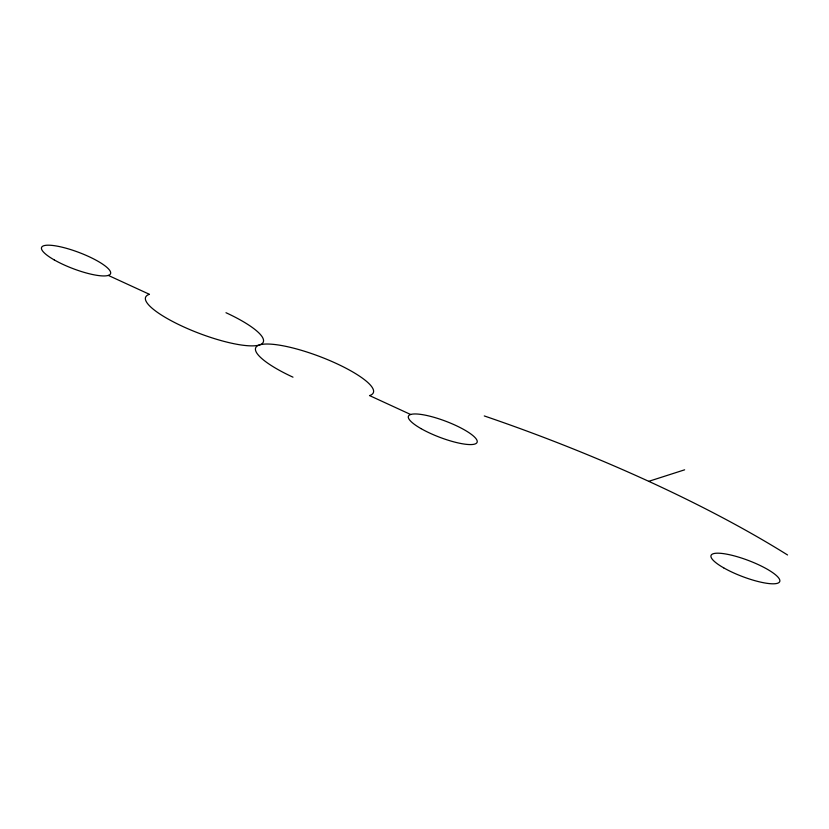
<?xml version="1.0" encoding="UTF-8"?>
<svg xmlns="http://www.w3.org/2000/svg" width="829" height="829" viewBox="0 0 829 829"><rect width="100%" height="100%" fill="white"/><g stroke="black" fill="none" stroke-linecap="round" stroke-linejoin="round"><path stroke-width="1.24" d="M648.744 481.338L684.63 469.815M108.309 275.404L149.438 294.316A62.963 14.694 20.8 0 0 182.929 326.543A62.963 14.694 20.8 0 0 259.487 344.947A62.963 14.694 20.8 0 1 336.046 363.351A62.963 14.694 20.8 0 1 369.537 395.578L410.666 414.5M484.271 415.94A418.096 97.604 20.8 0 1 787.55 554.974M292.989 377.174A62.963 14.694 20.8 0 1 259.487 344.947A62.963 14.694 20.8 0 0 225.985 312.72M54.237 259.912A36.89 8.611 20.8 0 0 110.257 274.202A36.89 8.611 20.8 0 0 63.709 247.591A36.89 8.611 20.8 0 0 54.237 259.912M723.665 567.844A36.725 8.57 20.8 0 0 779.436 582.072A36.725 8.57 20.8 0 0 733.105 555.585A36.725 8.57 20.8 0 0 723.665 567.844M421.028 428.614A36.725 8.57 20.8 0 0 476.799 442.841A36.725 8.57 20.8 0 0 430.469 416.355A36.725 8.57 20.8 0 0 421.028 428.614"/></g></svg>
